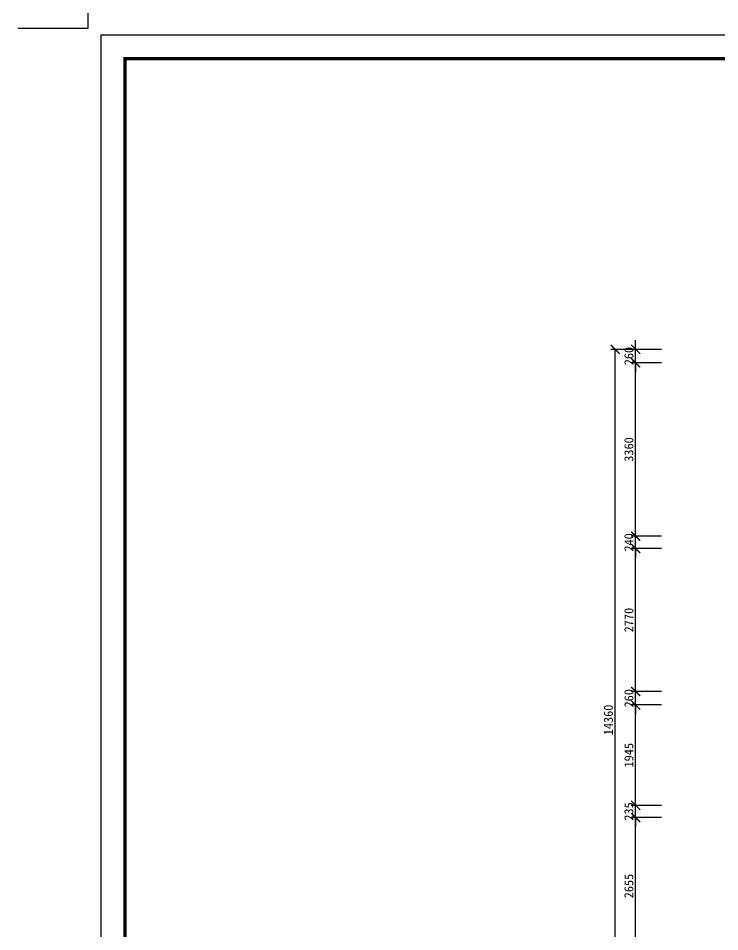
# Model space of a CAD drawing. Header units: millimetres. Extents: x -1705246 to 222838, y -3231245 to 126310.
# Drawn here: x 29189 to 42773, y 52187 to 69884 of the extents above; entities that cross this region are included whole.
import ezdxf

# ---------------------------------------------------------------- set-up
doc = ezdxf.new("R2010")
doc.units = ezdxf.units.MM
doc.header["$PDMODE"] = 35
doc.layers.add('0-01图框模板说明', color=2, linetype='Continuous')
doc.layers.add('0-02图框细线', color=136, linetype='Continuous')
doc.layers.add('Z not print', color=8, linetype='Continuous', plot=False)
doc.styles.get("Standard").update_dxf_attribs({"font": ''})
doc.styles.get('Standard').set_extended_font_data('SimSun')
doc.dimstyles.new('ISO-25', dxfattribs={"dimscale": 70, "dimtxt": 2.5, "dimasz": 2.5, "dimexe": 1.25, "dimexo": 0.625, "dimtad": 1, "dimdec": 0, "dimtxsty": 'Standard', "dimblk": 'ARCHTICK', "dimcen": 2.5, "dimclrd": 251, "dimclre": 251, "dimclrt": 3, "dimadec": 0, "dimazin": 0, "dimtfac": 1, "dimtdec": 0, "dimtix": 1, "dimtmove": 2, "dimatfit": 3, "dimfxl": 1, "dimarcsym": 0})

# ---------------------------------------------------------------- blocks, each defined once
blk = doc.blocks.new('_ArchTick')
at = {"color": 0, "linetype": 'ByBlock', "const_width": 0.15}
blk.add_lwpolyline([(-0.5, -0.5), (0.5, 0.5)], dxfattribs=at)
blk = doc.blocks.new('*D191')
at = {"color": 251, "lineweight": -2}
for p, q in [((41648, 54400), (41058, 54400)), ((41145, 51745), (41145, 54400)), ((41648, 51745), (41058, 51745))]:
    blk.add_line(p, q, dxfattribs=at)
at = {"layer": 'Defpoints', "color": 0}
for p in [(41145, 54400), (41692, 54400), (41692, 51745)]:
    blk.add_point(p, dxfattribs=at)
at = {"color": 251, "lineweight": -2, "xscale": 175, "yscale": 175, "zscale": 175}
for p, rotation in [((41145, 54400), 90), ((41145, 51745), 270)]:
    blk.add_blockref('_ArchTick', p, dxfattribs=dict(at, rotation=rotation))
at = {"color": 3, "insert": (41014, 53072), "char_height": 175, "attachment_point": 5, "rotation": 90}
blk.add_mtext('2655', dxfattribs=at)
blk = doc.blocks.new('*D192')
at = {"color": 251, "lineweight": -2}
for p, q in [((41145, 54635), (41145, 54810)), ((41648, 54635), (41058, 54635)), ((41145, 54400), (41145, 54635)), ((41648, 54400), (41058, 54400)), ((41145, 54400), (41145, 54225))]:
    blk.add_line(p, q, dxfattribs=at)
at = {"layer": 'Defpoints', "color": 0}
for p in [(41145, 54635), (41692, 54635), (41692, 54400)]:
    blk.add_point(p, dxfattribs=at)
at = {"color": 251, "lineweight": -2, "xscale": 175, "yscale": 175, "zscale": 175}
for p, rotation in [((41145, 54635), 270), ((41145, 54400), 90)]:
    blk.add_blockref('_ArchTick', p, dxfattribs=dict(at, rotation=rotation))
at = {"color": 3, "insert": (41014, 54517), "char_height": 175, "attachment_point": 5, "rotation": 90}
blk.add_mtext('235', dxfattribs=at)
blk = doc.blocks.new('*D193')
at = {"color": 251, "lineweight": -2}
for p, q in [((41648, 56580), (41058, 56580)), ((41145, 54635), (41145, 56580)), ((41648, 54635), (41058, 54635))]:
    blk.add_line(p, q, dxfattribs=at)
at = {"layer": 'Defpoints', "color": 0}
for p in [(41145, 56580), (41692, 56580), (41692, 54635)]:
    blk.add_point(p, dxfattribs=at)
at = {"color": 251, "lineweight": -2, "xscale": 175, "yscale": 175, "zscale": 175}
for p, rotation in [((41145, 56580), 90), ((41145, 54635), 270)]:
    blk.add_blockref('_ArchTick', p, dxfattribs=dict(at, rotation=rotation))
at = {"color": 3, "insert": (41014, 55607), "char_height": 175, "attachment_point": 5, "rotation": 90}
blk.add_mtext('1945', dxfattribs=at)
blk = doc.blocks.new('*D194')
at = {"color": 251, "lineweight": -2}
for p, q in [((41145, 56840), (41145, 57015)), ((41648, 56840), (41058, 56840)), ((41145, 56580), (41145, 56840)), ((41648, 56580), (41058, 56580)), ((41145, 56580), (41145, 56405))]:
    blk.add_line(p, q, dxfattribs=at)
at = {"layer": 'Defpoints', "color": 0}
for p in [(41145, 56840), (41692, 56840), (41692, 56580)]:
    blk.add_point(p, dxfattribs=at)
at = {"color": 251, "lineweight": -2, "xscale": 175, "yscale": 175, "zscale": 175}
for p, rotation in [((41145, 56840), 270), ((41145, 56580), 90)]:
    blk.add_blockref('_ArchTick', p, dxfattribs=dict(at, rotation=rotation))
at = {"color": 3, "insert": (41014, 56710), "char_height": 175, "attachment_point": 5, "rotation": 90}
blk.add_mtext('260', dxfattribs=at)
blk = doc.blocks.new('*D195')
at = {"color": 251, "lineweight": -2}
for p, q in [((41648, 59610), (41058, 59610)), ((41145, 56840), (41145, 59610)), ((41648, 56840), (41058, 56840))]:
    blk.add_line(p, q, dxfattribs=at)
at = {"layer": 'Defpoints', "color": 0}
for p in [(41145, 59610), (41692, 59610), (41692, 56840)]:
    blk.add_point(p, dxfattribs=at)
at = {"color": 251, "lineweight": -2, "xscale": 175, "yscale": 175, "zscale": 175}
for p, rotation in [((41145, 59610), 90), ((41145, 56840), 270)]:
    blk.add_blockref('_ArchTick', p, dxfattribs=dict(at, rotation=rotation))
at = {"color": 3, "insert": (41014, 58225), "char_height": 175, "attachment_point": 5, "rotation": 90}
blk.add_mtext('2770', dxfattribs=at)
blk = doc.blocks.new('*D196')
at = {"color": 251, "lineweight": -2}
for p, q in [((41145, 59850), (41145, 60025)), ((41648, 59850), (41058, 59850)), ((41145, 59610), (41145, 59850)), ((41648, 59610), (41058, 59610)), ((41145, 59610), (41145, 59435))]:
    blk.add_line(p, q, dxfattribs=at)
at = {"layer": 'Defpoints', "color": 0}
for p in [(41145, 59850), (41692, 59850), (41692, 59610)]:
    blk.add_point(p, dxfattribs=at)
at = {"color": 251, "lineweight": -2, "xscale": 175, "yscale": 175, "zscale": 175}
for p, rotation in [((41145, 59850), 270), ((41145, 59610), 90)]:
    blk.add_blockref('_ArchTick', p, dxfattribs=dict(at, rotation=rotation))
at = {"color": 3, "insert": (41014, 59730), "char_height": 175, "attachment_point": 5, "rotation": 90}
blk.add_mtext('240', dxfattribs=at)
blk = doc.blocks.new('*D197')
at = {"color": 251, "lineweight": -2}
for p, q in [((41648, 63210), (41058, 63210)), ((41145, 59850), (41145, 63210)), ((41648, 59850), (41058, 59850))]:
    blk.add_line(p, q, dxfattribs=at)
at = {"layer": 'Defpoints', "color": 0}
for p in [(41145, 63210), (41692, 63210), (41692, 59850)]:
    blk.add_point(p, dxfattribs=at)
at = {"color": 251, "lineweight": -2, "xscale": 175, "yscale": 175, "zscale": 175}
for p, rotation in [((41145, 63210), 90), ((41145, 59850), 270)]:
    blk.add_blockref('_ArchTick', p, dxfattribs=dict(at, rotation=rotation))
at = {"color": 3, "insert": (41014, 61530), "char_height": 175, "attachment_point": 5, "rotation": 90}
blk.add_mtext('3360', dxfattribs=at)
blk = doc.blocks.new('*D198')
at = {"color": 251, "lineweight": -2}
for p, q in [((41145, 63470), (41145, 63645)), ((41648, 63470), (41058, 63470)), ((41145, 63210), (41145, 63470)), ((41648, 63210), (41058, 63210)), ((41145, 63210), (41145, 63035))]:
    blk.add_line(p, q, dxfattribs=at)
at = {"layer": 'Defpoints', "color": 0}
for p in [(41145, 63470), (41692, 63470), (41692, 63210)]:
    blk.add_point(p, dxfattribs=at)
at = {"color": 251, "lineweight": -2, "xscale": 175, "yscale": 175, "zscale": 175}
for p, rotation in [((41145, 63470), 270), ((41145, 63210), 90)]:
    blk.add_blockref('_ArchTick', p, dxfattribs=dict(at, rotation=rotation))
at = {"color": 3, "insert": (41014, 63340), "char_height": 175, "attachment_point": 5, "rotation": 90}
blk.add_mtext('260', dxfattribs=at)
blk = doc.blocks.new('hgggg')
at = {"layer": '0-01图框模板说明', "color": 2, "const_width": 0.724}
blk.add_lwpolyline([(3637.38, 670.41), (3637.38, 383.41), (3227.38, 383.41), (3227.38, 670.41)], close=True, dxfattribs=at)
at = {"layer": '0-02图框细线'}
blk.add_lwpolyline([(3642.38, 675.41), (3642.38, 378.41), (3222.38, 378.41), (3222.38, 675.41)], close=True, dxfattribs=at)
at = {"layer": 'Z not print', "color": 5}
blk.add_lwpolyline([(3219.62, 691.34), (3219.62, 676.74), (3205.02, 676.74)], dxfattribs=at)
blk = doc.blocks.new('*D341')
at = {"color": 251, "lineweight": -2}
for p, q in [((41101, 63470), (40661, 63470)), ((40749, 49110), (40749, 63470)), ((41101, 49110), (40661, 49110))]:
    blk.add_line(p, q, dxfattribs=at)
at = {"layer": 'Defpoints', "color": 0}
for p in [(40749, 63470), (41145, 63470), (41145, 49110)]:
    blk.add_point(p, dxfattribs=at)
at = {"color": 251, "lineweight": -2, "xscale": 175, "yscale": 175, "zscale": 175}
for p, rotation in [((40749, 63470), 90), ((40749, 49110), 270)]:
    blk.add_blockref('_ArchTick', p, dxfattribs=dict(at, rotation=rotation))
at = {"color": 3, "insert": (40617, 56290), "char_height": 175, "attachment_point": 5, "rotation": 90}
blk.add_mtext('14360', dxfattribs=at)

msp = doc.modelspace()

# ---------------------------------------------------------------- block references
at = {"layer": '0-02图框细线', "xscale": 92.39999999999418, "yscale": 92.40000000000146, "zscale": 92.39999999999999}
msp.add_blockref('hgggg', (-266954.9, 7154.1), dxfattribs=at)

# ---------------------------------------------------------------- dimensions: what is measured, and where the dimension line sits
at = {"color": 0}
dim = msp.add_linear_dim(base=(40748.6, 63469.5), p1=(41145.2, 49109.5), p2=(41145.2, 63469.5), angle=90, dimstyle='ISO-25', dxfattribs=at)
dim.commit()
dim.dimension.update_dxf_attribs({"geometry": '*D341', "text_midpoint": (40617.4, 56289.5)})
for base, p1, p2, picture, middle in [((41145.2, 63469.5), (41692.2, 63209.5), (41692.2, 63469.5), '*D198', (41013.9, 63339.5)), ((41145.2, 63209.5), (41692.2, 59849.5), (41692.2, 63209.5), '*D197', (41013.9, 61529.5)), ((41145.2, 59849.5), (41692.2, 59609.5), (41692.2, 59849.5), '*D196', (41013.9, 59729.5)), ((41145.2, 59609.5), (41692.2, 56839.5), (41692.2, 59609.5), '*D195', (41013.9, 58224.5)), ((41145.2, 56839.5), (41692.2, 56579.5), (41692.2, 56839.5), '*D194', (41013.9, 56709.5)), ((41145.2, 56579.5), (41692.2, 54634.5), (41692.2, 56579.5), '*D193', (41013.9, 55607)), ((41145.2, 54634.5), (41692.2, 54399.5), (41692.2, 54634.5), '*D192', (41013.9, 54517)), ((41145.2, 54399.5), (41692.2, 51744.5), (41692.2, 54399.5), '*D191', (41013.9, 53072))]:
    dim = msp.add_linear_dim(base=base, p1=p1, p2=p2, angle=270, dimstyle='ISO-25')
    dim.commit()
    dim.dimension.update_dxf_attribs({"geometry": picture, "text_midpoint": middle})

doc.saveas('drawing.dxf')
